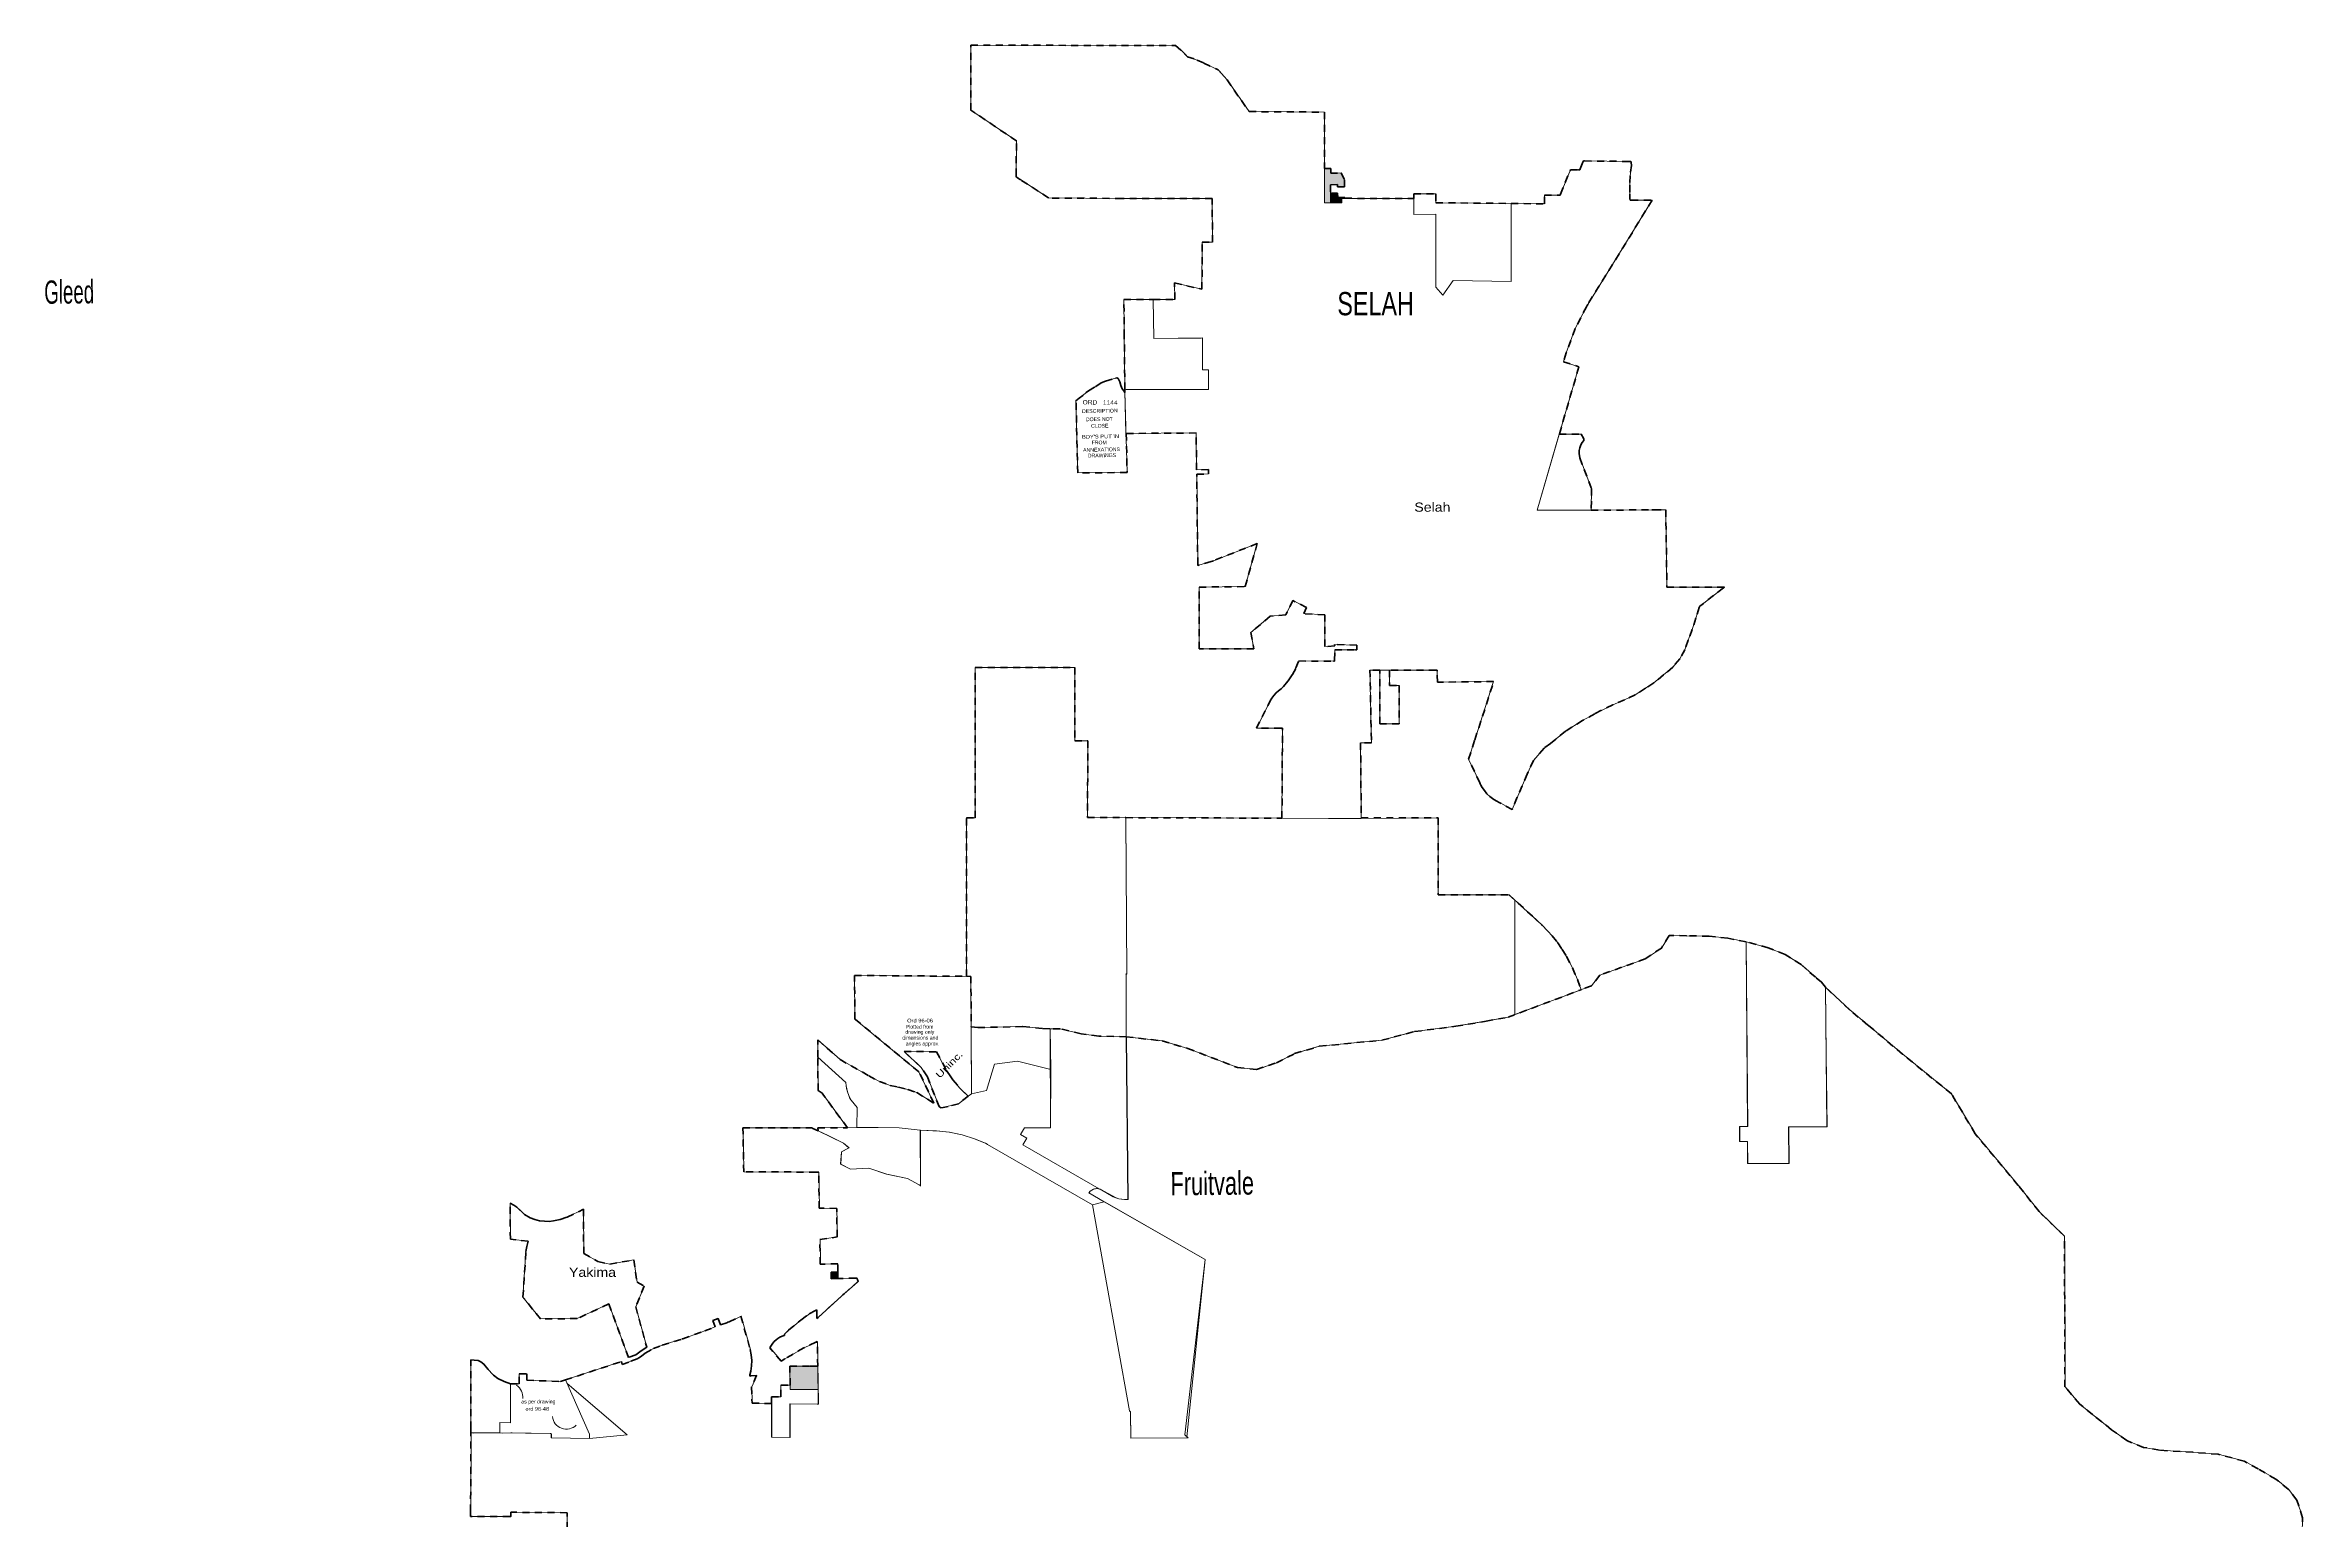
# Model space of a CAD drawing. Header units: feet. Extents: x -903180 to 1023491, y -707744 to 564635.
# Drawn here: x 94752 to 133551, y -328296 to -302934 of the extents above; entities that cross this region are included whole.
import ezdxf

# ---------------------------------------------------------------- set-up
doc = ezdxf.new("R2010")
doc.units = ezdxf.units.FT
doc.header["$LTSCALE"] = 80
doc.linetypes.add('SHORT_DASHED', pattern=[2.7, 1.5, -1.2])
for name, color, linetype, lineweight in [('1', 7, 'Continuous', 13), ('13', 7, 'SHORT_DASHED', 40), ('58', 7, 'Continuous', 13)]:
    doc.layers.add(name, color=color, linetype=linetype, lineweight=lineweight)
for name, color, linetype in [('14', 7, 'Continuous'), ('16', 7, 'Continuous'), ('36', 7, 'Continuous')]:
    doc.layers.add(name, color=color, linetype=linetype)

msp = doc.modelspace()

# ---------------------------------------------------------------- hatches: boundary and pattern name
at = {"layer": '58'}
for points in [[(116738.72, -305054.89), (116739.91, -305621.98), (116739.95, -305642.02), (116759.95, -305642.03), (116839.94, -305642.89), (116839.72, -305478.34), (116842.66, -305332.97), (116962.4, -305331.5), (116962.69, -305371.44), (117082.22, -305369.81), (117083.48, -305249.79), (117027.11, -305130.82), (116844.47, -305133.3), (116845.1, -305053.19)], [(116964.98, -305554.02), (117087.95, -305554.02), (117088.06, -305567.25), (117036.96, -305567.2), (117036.92, -305642.2), (116839.94, -305642.89), (116839.72, -305478.34), (116964.04, -305478.88)], [(108260.06, -324022.38), (108376.96, -324018.58), (108376.8, -324129.23), (108261.88, -324136.54)], [(107550.42, -325637.1), (107900.47, -325638.1), (108028.37, -325638.42), (108031.93, -325838.47), (108034.73, -326038.49), (107556.16, -326037.12)]]:
    msp.add_hatch(color=256, dxfattribs=at).paths.add_polyline_path(points)

# ---------------------------------------------------------------- linework, layer by layer
at = {"layer": '1'}
for centre, radius, start, end in [((102692.26, -326179.62), 268.41, 356.88041, 52.56357), ((103710.08, -326475.94), 242.61, 186.2497, 314.2546)]:
    msp.add_arc(centre, radius, start, end, dxfattribs=at)
at = {"layer": '13'}
for p, q in [((113258.41, -305568.76), (111995.92, -305561.01)), ((122986.89, -313161.94), (122929.08, -313325.36)), ((106891.37, -325631.66), (106878.91, -325725.12))]:
    msp.add_line(p, q, dxfattribs=at)
for points in [[(111995.92, -305561.01), (111519.27, -305250.33), (111499.27, -305237.29), (111479.27, -305224.18), (111457.27, -305209.83), (111437.37, -305196.86), (111437.6, -305176.79), (111444.42, -304581.15), (110657.7, -304049.5), (110659.29, -302934.35), (114179.33, -302941.5), (114282.97, -303028.11), (114384.62, -303134.2), (114549.81, -303189.58), (114666.84, -303243.23), (114908.99, -303356.53), (115065.68, -303532.75), (115441.68, -304076.05), (116736.82, -304085.46), (116738.72, -305054.89), (116845.1, -305053.19), (116844.47, -305133.3), (117027.11, -305130.82), (117083.48, -305249.79), (117082.22, -305369.81), (116962.69, -305371.44), (116962.4, -305331.5), (116842.66, -305332.97), (116839.72, -305478.34), (116964.04, -305478.88), (116964.98, -305554.02), (117087.95, -305554.02), (117088.26, -305566.34), (118273.42, -305571.82), (118273.91, -305489.08), (118651.19, -305491.94), (118651.84, -305641.94), (119945.94, -305654.93), (120519.66, -305661.75), (120519.93, -305511.59), (120765.87, -305513.45), (120785.95, -305513.6), (120794.06, -305493.79), (120965.34, -305075.53), (121105.27, -305078.81), (121125.27, -305079.28), (121133.43, -305059.28), (121180.52, -304943.93), (121188.67, -304923.96), (121206.04, -304924.15), (121982.22, -304932.76), (122004.27, -304933), (122007.65, -304952.98), (122015.77, -305000.99), (121988.92, -305177.66), (121985, -305341.57), (121983.18, -305496.94), (121983.2, -305509.48), (121983.26, -305558.54), (121987.66, -305577.37), (121992.33, -305597.39), (122010.3, -305597.56), (122370.25, -305600.96), (121261.88, -307390), (121249.75, -307409.58), (121239.39, -307430), (121048.84, -307805.59), (120890.58, -308219.99), (120842.69, -308378.79), (121109.57, -308460.26), (120772.71, -309621.99), (121146.57, -309620.17), (121188.39, -309688.91), (121194.58, -309708.04), (121192.23, -309729.93), (121168.01, -309764.33), (121145.36, -309805.76), (121126.61, -309855.79), (121117.23, -309903.48), (121114.1, -309951.17), (121124.27, -310027), (121325.11, -310553.37), (121323.64, -310926.68), (122366.43, -310921.06), (122370.12, -310921.05), (122406.43, -310921.32), (122602.72, -310922.81), (122623.93, -312252.27), (123592.68, -312248.16), (123611.35, -312248.09), (123592.68, -312262.61), (123205.92, -312563.45), (123186.42, -312578.62), (123179.59, -312600.19), (123121.8, -312782.79)], [(110587.57, -318937.39), (110587.57, -316212.41), (110737.57, -316215.65), (110737.57, -313628.3), (112449.63, -313630.98), (112445.45, -314889.16), (112670.45, -314889.51), (112666.07, -316209.5), (113326.07, -316210.48), (116007.1, -316219.74), (116016.31, -314693.69), (116016.43, -314673.7), (115994.38, -314673.62), (115567.24, -314672.23), (115821.55, -314175.38), (115833.99, -314155.47), (115867.78, -314109.34), (115906.2, -314067), (115948.84, -314028.91), (115995.23, -313995.49), (116033.04, -313956.64), (116115.72, -313857.95), (116187.63, -313751.17), (116247.98, -313637.45), (116296.12, -313518.05), (116891.86, -313520.58), (116912.58, -313520.67), (116912.72, -313500.67), (116913.99, -313324.77), (117273.83, -313328.37), (117293.83, -313328.57), (117294.01, -313308.57), (117294.58, -313243.65), (116912.26, -313236.65), (116913.11, -313258.75), (116746.21, -313269.85), (116741.25, -312725.36), (116381.98, -312704.36), (116428.79, -312599.41), (116194.57, -312478.01), (116073.33, -312722.31), (115804.91, -312750.08), (115474.72, -313030.38), (115522.75, -313309.18), (114582.63, -313310.01), (114587.04, -312248.09), (115375.18, -312239.34), (115582.48, -311498.89), (114831.88, -311794.03), (114812.06, -311801.82), (114791.88, -311808.63), (114580.38, -311870.86), (114560.81, -311876.61), (114560.57, -311856.74), (114541.79, -310305.94), (114744.47, -310303.92), (114743.88, -310228.93), (114540.88, -310230.95), (114533.22, -309599.29), (113330.48, -309607.61), (113346.73, -310280.97), (112497.52, -310282.91), (112467.67, -309046.39), (112521.81, -309003.87), (112584.46, -308957.44), (112643.31, -308905.48), (112680.97, -308874.74), (112805.72, -308799.18), (112901.88, -308738.24), (112972.48, -308710.38), (113144.72, -308658.35), (113170.42, -308653.74), (113178.66, -308655.38), (113191.08, -308665), (113204.97, -308684.33), (113218.82, -308720.72), (113238.46, -308782.01), (113263.97, -308841.56), (113292.23, -308877.92), (113309, -308902.32), (113308.35, -308870.06), (113307.94, -308849.45), (113297.24, -307943.84), (113290.73, -307308.32), (113793.17, -307308.16), (114164.37, -307304.39), (114162.75, -307020.2), (114632.5, -307130.21), (114634.72, -306320.33), (114816.35, -306318.34), (114806.25, -305569.54), (113258.41, -305568.76)], [(123121.8, -312782.79), (123057.64, -312978.87), (122986.89, -313161.94)], [(122929.08, -313325.36), (122845.14, -313482.41), (122721.98, -313626.62), (122566.14, -313757.97), (122397.28, -313895.92), (122254.26, -313988.05), (122078.74, -314099.93), (121896.55, -314185.76), (121694.78, -314271.7), (121382.48, -314423.49), (121174.38, -314542.09), (120879.51, -314725.09), (120620.03, -314933.73), (120513.54, -315014.52), (120329.82, -315229.42), (120221.96, -315463.94), (119961.36, -316071.57), (119665.67, -315906.06), (119648.55, -315896.47), (119625.67, -315880.46), (119579.76, -315845.28), (119530.32, -315798.42), (119486.05, -315746.64), (119447.44, -315690.53), (119425.78, -315650.68), (119414.87, -315630.6), (119405.52, -315610.68), (119214.74, -315204.22), (119321.93, -314874.92), (119645.06, -313872.03), (118680.35, -313882.24), (118674.54, -313695.03), (118674.02, -313678.17), (118653.92, -313678.08), (117855.19, -313674.68), (117855.19, -313940.93), (118020.19, -313938.9), (118020.19, -314595.38), (117690.19, -314598.45), (117690.19, -313673.98), (117519.66, -313673.26), (117544.53, -314926.52), (117358.54, -314927.45), (117369, -316215.43), (118693.69, -316214.92), (118691.18, -317536.27), (119909.07, -317534.45), (120311.62, -317905.15), (120479.73, -318060.93), (120576.72, -318163.82), (120651.11, -318239.71), (120745.91, -318359.39), (120820.3, -318474.69), (120899.06, -318597.28), (120999.62, -318792.99), (121084.17, -318990.75), (121147.03, -319168.35)], [(133530.52, -328528.12), (133547.98, -328245.14), (133446.7, -327941.2), (133301.77, -327749.04), (133088.74, -327581.35), (132781.41, -327399.69), (132543.92, -327270.43), (132095.14, -327151.64), (131658.59, -327116.71), (131085.66, -327080.97), (130815.17, -327032.86), (130525.31, -326916.1), (130263.37, -326728.92), (129935.08, -326466.9), (129716.81, -326288.73), (129462.31, -325991.12), (129455.91, -323609.54), (129452.66, -323401.08), (129017.86, -322979.6), (128661.23, -322530.5), (127921.54, -321645.53), (127512.08, -320958.68), (126673.64, -320274.29), (126077.37, -319776.24), (125763.39, -319513.32), (125347.23, -319125.86), (125282.11, -319035.21), (125172.13, -318948.8), (124928.6, -318736.69), (124653.64, -318563.86), (124362.97, -318446.02), (123983.43, -318342.53), (123669.9, -318283.97), (123347.39, -318248.42), (122959.92, -318240.01), (122661.37, -318234.52), (122527.4, -318451.02), (122251.53, -318636.76), (121469, -318918.04)], [(106878.91, -325725.12), (106864.05, -325787.97), (106859.64, -325806.62), (106879.32, -325805.17), (106977.14, -325798), (106893.88, -325990.36), (106900.13, -326273.64), (107234.82, -326279.69), (107234.91, -326162.26), (107393.16, -326162.73), (107393.3, -325961.61), (107554.9, -325962.08), (107550.42, -325637.1), (107900.47, -325638.1), (108028.37, -325638.42), (108021.34, -325236.9), (108020.98, -325215.54), (107998.03, -325226.12), (107791.95, -325321.1), (107461.48, -325514.08), (107402.1, -325549.73), (107206.68, -325324.62), (107212.74, -325311.76), (107232.68, -325276.24), (107256.22, -325243), (107283.1, -325212.39), (107313.04, -325184.77), (107345.7, -325160.43), (107380.72, -325139.63), (107417.73, -325122.61), (107436.31, -325116.32), (107456.73, -325109.41), (107456.5, -325089.55), (107456.48, -325087.89), (107529.43, -325020.27), (107737.55, -324844.84), (107883.67, -324735.79), (107991.8, -324680.45), (108012.82, -324669.69), (108013.17, -324690.21), (108014.92, -324794.72), (108015.3, -324816.86), (108035.26, -324798.82), (108442.37, -324430.94), (108462.37, -324412.87), (108482.37, -324395.19), (108707.76, -324191.17), (108725.56, -324175.05), (108714.48, -324151.17), (108711.84, -324145.49), (108702.55, -324125.48), (108681.92, -324125.72), (108376.8, -324129.23), (108261.88, -324136.54), (108260.06, -324022.38), (108376.96, -324018.58), (108372.36, -323879.27), (108072.37, -323882.72), (108064.9, -323462.72), (108364.11, -323415.64), (108355.39, -322925.55), (108055.84, -322921.06), (108046.13, -322302.57), (108042.22, -322302.5), (108022.22, -322302.16), (108002.22, -322302.33), (106757.99, -322295.42), (106743.7, -321539.37), (107906.77, -321543.39), (107926.7, -321543.46), (107946.77, -321552.82), (108036.1, -321590.88), (108033.83, -321543.94), (108542.03, -321540.59), (108103.24, -320945.93), (108035.1, -320901.62), (108031.7, -320325.54), (108029.32, -320031.27), (108415.7, -320368.37), (108906.36, -320644.99), (109092.92, -320746.63), (109275.43, -320811.57), (109416.15, -320844.7), (109580.13, -320881.89), (109730.86, -320935.26), (110022.92, -321118.86), (109769.19, -320581.19), (108669.05, -319672.75), (108661.46, -318922.68), (110587.57, -318937.39)], [(121469, -318918.04), (121325.76, -319101.13), (121147.03, -319168.35)], [(110587.57, -318937.39), (110661.59, -318937.96), (110666.68, -319807.67), (110781.95, -319819.2), (111554.25, -319799.98), (111896.21, -319834.58), (112026.57, -319838.67)], [(113332.42, -319974.88), (113948.78, -320048.43), (114387.79, -320175.8), (115240.61, -320504.84), (115572.19, -320539.33), (115911.73, -320425.23), (116224.74, -320266.02), (116649.16, -320138.65), (117726.13, -320035.17), (118285.84, -319886.57), (118996.75, -319796.35), (119514.02, -319708.79), (119893.34, -319639.79), (121147.03, -319168.35)], [(113332.42, -319974.88), (112857.33, -319963.92), (112557.42, -319923.48), (112193.68, -319838.34), (112026.57, -319838.67)], [(103720.12, -328868.46), (103722.31, -328155.17), (102775.93, -328148.17), (102755.93, -328148.02), (102756.26, -328168.21), (102756.83, -328203.26), (102757.16, -328223.26), (102736.98, -328223.13), (102084.79, -328218.95), (102064.79, -328218.82), (102064.68, -328199.48), (102064.3, -328133.86), (102067.83, -326779.82), (102067.7, -326730.97), (102067.65, -326710.03), (102067.93, -325529.27), (102123.94, -325531.54), (102193.23, -325540.53), (102240.64, -325561.15), (102288.92, -325603.4), (102422.41, -325756.59), (102455.07, -325794.37), (102533.62, -325852.02), (102643.45, -325898.07), (102751.26, -325939.11), (102898.54, -325942.02), (102897.39, -325766.96), (103027.41, -325769.53), (103028.13, -325879.54), (103607.61, -325899.23), (103692.12, -325873.34), (104657.36, -325558.66), (104670.3, -325609.14), (104816.31, -325552.75), (104924.78, -325513.28), (104967.35, -325489.5), (105007.19, -325461.4), (105030.06, -325442.19), (105062.95, -325415.92), (105205.32, -325335.44), (105353.76, -325279.03), (105696.8, -325170.17), (105709.49, -325165.79), (106087.74, -325032.16), (106265.45, -324962.29), (106223.8, -324849.75), (106317.9, -324815.9), (106359.3, -324928.53), (106469.38, -324889.97), (106486.91, -324883.43), (106509.38, -324872.93), (106709.42, -324779.42), (106869.73, -325350.67), (106886.76, -325443.4), (106894, -325537.41), (106891.37, -325631.66)]]:
    msp.add_lwpolyline(points, dxfattribs=at)
for points in [[(109513.29, -320229.23), (110072.72, -320233.5), (110237.64, -320548.27), (110292.2, -320628.54), (110352.8, -320715.45), (110471.97, -320858.95), (110612.46, -320997.24), (110447.81, -321129.41), (110272.84, -321174.73), (110147.19, -321196.82), (110114.64, -321175.42), (109914.14, -320662.91), (109806.32, -320502.76)], [(104437.84, -324566.06), (103897.26, -324820.18), (103265.97, -324822.92), (102963.03, -324451.42), (103015.14, -323669.09), (103027.58, -323582.01), (103053.56, -323491.03), (102746.65, -323453.16), (102745.5, -322838.3), (102804.49, -322871.09), (102855.9, -322906.7), (102918.44, -322960.94), (102991.91, -323029.71), (103085.53, -323086.96), (103168.19, -323115.84), (103247.68, -323138.37), (103332.41, -323147.92), (103412.27, -323148.51), (103486.79, -323141.81), (103603.77, -323119.36), (103721.33, -323077.63), (104005.69, -322941.29), (104007.11, -323699.81), (104251.71, -323838.8), (104457.07, -323885), (104870.47, -323809.62), (104923.89, -324190.89), (105045.67, -324260.3), (104901.95, -324618.37), (105090.86, -325312.53), (104997.08, -325372.24), (104928.61, -325425.73), (104900.87, -325442.13), (104776.45, -325490.1)]]:
    msp.add_lwpolyline(points, close=True, dxfattribs=at)
at = {"layer": '58'}
for points in [[(116739.95, -305642.02), (116739.91, -305621.98), (116736.82, -304085.46), (115441.68, -304076.05), (115065.68, -303532.75), (114908.99, -303356.53), (114666.84, -303243.23), (114549.81, -303189.58), (114384.62, -303134.2), (114282.97, -303028.11), (114179.33, -302941.5), (110659.29, -302934.35), (110657.7, -304049.5), (111444.42, -304581.15), (111437.6, -305176.79), (111437.37, -305196.86), (111457.27, -305209.83), (111479.27, -305224.18), (111499.27, -305237.29), (111519.27, -305250.33), (111995.92, -305561.01), (113258.41, -305568.76), (114806.25, -305569.54), (114816.35, -306318.34), (114634.72, -306320.33), (114632.5, -307130.21), (114162.75, -307020.2), (114164.37, -307304.39), (113792.11, -307307.81), (113807.64, -307973.73), (114619.72, -307967.34), (114639.72, -307967.18), (114639.74, -307987.84), (114640.15, -308513.29), (114745.06, -308515.86), (114746.97, -308852.54), (113327.95, -308849.49), (113307.94, -308849.45), (113308.35, -308870.06), (113323.28, -309607.66), (114533.22, -309599.29), (114540.88, -310230.95), (114743.88, -310228.93), (114744.47, -310303.92), (114541.79, -310305.94), (114560.57, -311856.74), (114560.81, -311876.61), (114580.38, -311870.86), (114791.88, -311808.63), (114812.06, -311801.82), (114831.88, -311794.03), (115582.48, -311498.89), (115375.18, -312239.34), (114587.04, -312248.09), (114582.63, -313310.01), (115522.75, -313309.18), (115474.72, -313030.38), (115804.91, -312750.08), (116073.33, -312722.31), (116194.57, -312478.01), (116428.79, -312599.41), (116381.98, -312704.36), (116741.25, -312725.36), (116746.21, -313269.85), (116913.11, -313258.75), (116912.26, -313236.65), (117294.58, -313243.65), (117294.01, -313308.57), (117293.83, -313328.57), (117273.83, -313328.37), (116913.99, -313324.77), (116912.72, -313500.67), (116912.58, -313520.67), (116891.86, -313520.58), (116296.12, -313518.05), (116247.98, -313637.45), (116187.63, -313751.17), (116115.72, -313857.95), (116033.04, -313956.64), (115995.23, -313995.49), (115948.84, -314028.91), (115906.2, -314067), (115867.78, -314109.34), (115833.99, -314155.47), (115821.55, -314175.38), (115567.24, -314672.23), (115994.38, -314673.62), (116016.43, -314673.7), (116016.31, -314693.69), (116007.1, -316219.74), (116805.13, -316223.85), (116825.13, -316223.95), (116845.13, -316223.96), (117369.07, -316224.1), (117358.54, -314927.45), (117544.53, -314926.52), (117519.66, -313673.26), (118653.92, -313678.08), (118674.02, -313678.17), (118674.54, -313695.03), (118680.35, -313882.24)], [(118680.35, -313882.24), (119645.06, -313872.03), (119321.93, -314874.92), (119214.74, -315204.22), (119405.52, -315610.68), (119414.87, -315630.6), (119425.78, -315650.68), (119447.44, -315690.53), (119486.05, -315746.64), (119530.32, -315798.42), (119579.76, -315845.28), (119625.67, -315880.46), (119648.55, -315896.47), (119665.67, -315906.06), (119961.36, -316071.57), (120221.96, -315463.94), (120329.82, -315229.42), (120513.54, -315014.52), (120620.03, -314933.73), (120879.51, -314725.09), (121174.38, -314542.09), (121382.48, -314423.49), (121694.78, -314271.7), (121896.55, -314185.76), (122078.74, -314099.93), (122254.26, -313988.05), (122397.28, -313895.92), (122566.14, -313757.97), (122721.98, -313626.62), (122845.14, -313482.41), (122929.08, -313325.36), (122986.89, -313161.94), (123057.64, -312978.87), (123121.8, -312782.79), (123179.59, -312600.19), (123186.42, -312578.62), (123205.92, -312563.45), (123592.68, -312262.61), (123611.35, -312248.09), (123592.68, -312248.16), (122623.93, -312252.27), (122602.72, -310922.81), (122406.43, -310921.32), (122370.12, -310921.05), (122366.43, -310921.06), (120393.87, -310927.58), (121109.57, -308460.26), (120842.69, -308378.79), (120890.58, -308219.99), (121048.84, -307805.59), (121239.39, -307430), (121249.75, -307409.58), (121261.88, -307390), (122370.25, -305600.96), (122010.3, -305597.56), (121992.33, -305597.39), (121987.66, -305577.37), (121983.26, -305558.54), (121983.2, -305509.48), (121983.18, -305496.94), (121985, -305341.57), (121988.92, -305177.66), (122015.77, -305000.99), (122007.65, -304952.98), (122004.27, -304933), (121982.22, -304932.76), (121206.04, -304924.15), (121188.67, -304923.96), (121180.52, -304943.93), (121133.43, -305059.28), (121125.27, -305079.28), (121105.27, -305078.81), (120965.34, -305075.53), (120794.06, -305493.79), (120785.95, -305513.6), (120765.87, -305513.45), (120519.93, -305511.59), (120519.66, -305661.75), (119945.94, -305654.93), (119947.85, -306994.29), (118948.51, -306981.7), (118773.89, -307229.98), (118653.92, -307091.4), (118649.5, -306296.04), (118650.65, -305898.33), (118649.21, -305840.43), (118272.71, -305843.65), (118273.42, -305571.82), (117036.96, -305567.2), (117036.92, -305642.2), (116759.95, -305642.03), (116739.95, -305642.02)], [(133533.95, -328528.12), (133551.41, -328245.14), (133450.13, -327941.2), (133305.2, -327749.04), (133092.17, -327581.35), (132784.84, -327399.69), (132547.35, -327270.43), (132098.57, -327151.64), (131662.02, -327116.71), (131089.09, -327080.97), (130818.6, -327032.86), (130528.74, -326916.1), (130266.8, -326728.92), (129938.51, -326466.9), (129720.24, -326288.73), (129465.74, -325991.12), (129459.34, -323609.54), (129456.09, -323401.08), (129021.29, -322979.6), (128664.66, -322530.5), (127924.97, -321645.53), (127515.51, -320958.68), (126677.07, -320274.29), (126080.8, -319776.24), (125766.82, -319513.32), (125350.66, -319125.86), (125361.82, -320280.96), (125374.37, -321524.79), (124717.45, -321523.37), (124723.68, -322152.07), (124012.63, -322154.1), (124009.17, -321776.27), (123895.03, -321774.89), (123875.03, -321774.65), (123875.04, -321757.06), (123875.17, -321521.5), (123875.28, -321518.01), (124011.01, -321518.31), (124001.6, -320308.13), (124001.3, -320268.13), (123986.86, -318342.53), (123673.33, -318283.97), (123350.82, -318248.42), (122963.35, -318240.01), (122664.8, -318234.52), (122530.83, -318451.02), (122254.96, -318636.76), (121472.43, -318918.04), (121329.19, -319101.13), (119896.77, -319639.79), (119517.45, -319708.79), (119000.18, -319796.35), (118289.27, -319886.57), (117729.56, -320035.17), (116652.59, -320138.65), (116228.17, -320266.02), (115915.16, -320425.23), (115575.62, -320539.33), (115244.04, -320504.84), (114391.22, -320175.8), (113952.21, -320048.43), (113335.85, -319974.88), (113364.39, -322772.46), (113352.68, -322773.42), (113303, -322774.29), (113253.5, -322769.96), (113204.72, -322760.48), (113157.21, -322745.95), (112883.68, -322595.9), (112873.43, -322592.58), (112856.52, -322588.66), (112839.3, -322586.53), (112821.95, -322586.21), (112804.66, -322587.7), (112787.62, -322590.99), (112771.02, -322596.05), (112755.03, -322602.81), (112739.85, -322611.21), (112725.62, -322621.15), (112712.51, -322632.52), (112700.66, -322645.2), (112690.2, -322659.05), (114689.37, -323806.95)], [(114689.37, -323806.95), (114374.1, -326849.51), (114396.81, -326869.49), (114373.4, -326869.65), (113410.45, -326876.61), (113405.2, -326445.25), (113404.92, -326422.29), (113385.98, -326405.25), (112753.77, -322863.16), (110949.62, -321826.43), (110939.38, -321820.56), (110909.62, -321807.63), (110725.93, -321727.85), (110512.41, -321660.62), (110293.02, -321616.07), (110070.18, -321594.7), (110004.76, -321592.87), (109793.07, -321584.11), (109796.41, -322541.16), (109791.04, -322532.51), (109773.37, -322519.71), (109573.7, -322414.93), (109215.97, -322338.46), (108910.17, -322231.86), (108593.91, -322253.43), (108425.36, -322166.62), (108438.45, -321955.36), (108567.3, -321887.07), (108472.85, -321807.14), (108210.97, -321674.45), (107950.2, -321552.82), (107930.13, -321543.46), (107910.2, -321543.39), (106747.13, -321539.37), (106761.42, -322295.42), (108005.65, -322302.33), (108025.65, -322302.16), (108045.65, -322302.5), (108049.56, -322302.57), (108059.27, -322921.06), (108358.82, -322925.55), (108367.54, -323415.64), (108068.33, -323462.72), (108075.8, -323882.72), (108375.79, -323879.27), (108380.23, -324129.23), (108685.35, -324125.72), (108705.98, -324125.48), (108715.27, -324145.49), (108717.91, -324151.17), (108728.99, -324175.05), (108711.19, -324191.17), (108485.8, -324395.19), (108465.8, -324412.87), (108445.8, -324430.94), (108038.69, -324798.82), (108018.73, -324816.86), (108018.35, -324794.72), (108016.6, -324690.21), (108016.25, -324669.69), (107995.23, -324680.45), (107887.1, -324735.79), (107740.98, -324844.84), (107532.86, -325020.27), (107459.91, -325087.89), (107459.93, -325089.55), (107460.16, -325109.41), (107439.74, -325116.32), (107421.16, -325122.61)], [(107421.16, -325122.61), (107384.15, -325139.63), (107349.13, -325160.43), (107316.47, -325184.77), (107286.53, -325212.39), (107259.65, -325243), (107236.11, -325276.24), (107216.17, -325311.76), (107210.11, -325324.62), (107405.53, -325549.73), (107464.91, -325514.08), (107795.38, -325321.1), (108001.46, -325226.12), (108024.41, -325215.54), (108024.77, -325236.9), (108042.02, -326269.87), (108042.35, -326289.87), (108021.83, -326289.76), (107555.78, -326287.11), (107553.39, -326861.13), (107237.85, -326855.6), (107238.25, -326279.69), (106903.56, -326273.64), (106897.31, -325990.36), (106980.57, -325798), (106882.75, -325805.17), (106863.07, -325806.62), (106867.48, -325787.97), (106882.34, -325725.12), (106894.8, -325631.66), (106897.43, -325537.41), (106890.19, -325443.4), (106873.16, -325350.67), (106712.85, -324779.42), (106512.81, -324872.93), (106490.34, -324883.43), (106472.81, -324889.97), (106359.3, -324928.53), (106317.9, -324815.9), (106223.8, -324849.75), (106265.45, -324962.29), (106091.17, -325032.16), (105712.92, -325165.79), (105700.23, -325170.17), (105357.19, -325279.03), (105208.75, -325335.44), (105066.38, -325415.92), (105033.49, -325442.19), (105010.62, -325461.4), (104970.78, -325489.5), (104928.21, -325513.28), (104819.74, -325552.75), (104671.61, -325610.26), (104657.36, -325558.66), (103692.12, -325873.34), (104108.11, -326808.27), (104107.88, -326882.55), (103453.1, -326871.69), (103451.23, -326813.78), (103450.58, -326793.78), (103430.61, -326793.52), (102776.15, -326784.86), (102756.13, -326784.6), (102753.68, -326782.68), (102604.78, -326786.15), (102145.94, -326784.42), (102116.51, -326787.88), (102073.22, -326784.42), (102071.26, -326779.82), (102067.73, -328133.86), (102068.11, -328199.48), (102068.22, -328218.82), (102088.22, -328218.95), (102740.41, -328223.13), (102760.59, -328223.26), (102760.26, -328203.26), (102759.69, -328168.21), (102759.36, -328148.02), (102779.36, -328148.17), (103725.74, -328155.17), (103723.55, -328868.46)]]:
    msp.add_lwpolyline(points, dxfattribs=at)
for points in [[(116738.72, -305054.89), (116739.91, -305621.98), (116739.95, -305642.02), (116759.95, -305642.03), (116839.94, -305642.89), (116839.72, -305478.34), (116842.66, -305332.97), (116962.4, -305331.5), (116962.69, -305371.44), (117082.22, -305369.81), (117083.48, -305249.79), (117027.11, -305130.82), (116844.47, -305133.3), (116845.1, -305053.19)], [(116964.98, -305554.02), (117087.95, -305554.02), (117088.06, -305567.25), (117036.96, -305567.2), (117036.92, -305642.2), (116839.94, -305642.89), (116839.72, -305478.34), (116964.04, -305478.88)], [(118948.51, -306981.7), (118773.89, -307229.98), (118653.92, -307091.4), (118649.21, -305840.43), (118272.71, -305843.65), (118273.91, -305489.08), (118651.19, -305491.94), (118651.84, -305641.94), (119945.94, -305654.93), (119947.85, -306994.29)], [(113290.73, -307308.32), (113792.11, -307307.81), (113807.64, -307973.73), (114639.72, -307967.18), (114640.15, -308513.29), (114745.06, -308515.86), (114746.97, -308852.54), (113307.94, -308849.45)], [(112467.67, -309046.39), (112584.46, -308957.44), (112643.31, -308905.48), (112680.97, -308874.74), (112805.72, -308799.18), (112901.88, -308738.24), (112972.48, -308710.38), (113144.72, -308658.35), (113170.42, -308653.74), (113178.66, -308655.38), (113204.97, -308684.33), (113218.82, -308720.72), (113238.46, -308782.01), (113263.97, -308841.56), (113292.23, -308877.92), (113309, -308902.32), (113346.73, -310280.97), (112497.52, -310282.91)], [(121325.11, -310553.37), (121323.64, -310926.68), (120393.87, -310927.58), (120772.71, -309621.99), (121146.57, -309620.17), (121188.39, -309688.91), (121194.58, -309708.04), (121192.23, -309729.93), (121168.01, -309764.33), (121145.36, -309805.76), (121126.61, -309855.79), (121117.23, -309903.48), (121114.1, -309951.17), (121124.27, -310027)], [(110661.59, -318937.96), (110587.57, -318937.39), (110587.57, -316212.41), (110737.57, -316215.65), (110737.57, -313628.3), (112449.63, -313630.98), (112445.45, -314889.16), (112670.45, -314889.51), (112666.07, -316209.5), (113325.99, -316204.89), (113343.05, -318898.46), (113324.01, -318897.19), (113328.18, -318898.44), (113331.89, -318898.45), (113332.42, -319974.88), (112857.33, -319963.92), (112557.42, -319923.48), (112193.68, -319838.34), (112026.57, -319838.67), (111896.21, -319834.58), (111554.25, -319799.98), (110781.95, -319819.2), (110666.68, -319807.67), (110661.59, -318937.96)], [(118020.19, -313938.9), (118020.19, -314595.38), (117690.19, -314598.45), (117690.19, -313673.66), (117855.19, -313676.21), (117855.19, -313940.93)], [(118691.18, -317536.27), (119907.88, -317535.6), (120011.1, -317629.07), (120006.67, -319594.96), (119893.34, -319639.79), (118996.75, -319796.35), (118285.84, -319886.57), (117726.13, -320035.17), (116649.16, -320138.65), (116224.74, -320266.02), (115911.73, -320425.23), (115572.19, -320539.33), (115240.61, -320504.84), (115240.61, -320504.84), (114387.79, -320175.8), (113948.78, -320048.43), (113332.42, -319974.88), (113331.89, -318898.45), (113343.05, -318898.46), (113326.07, -316210.48), (116007.1, -316219.74), (117369.07, -316224.1), (118693.69, -316214.92)], [(120311.62, -317905.15), (120479.73, -318060.93), (120576.72, -318163.82), (120651.11, -318239.71), (120745.91, -318359.39), (120820.3, -318474.69), (120899.06, -318597.28), (120999.62, -318792.99), (121084.17, -318990.75), (121147.03, -319168.35), (120006.67, -319594.96), (120011.1, -317629.07), (120048.74, -317661.19), (120170.28, -317775.4)], [(123871.6, -321774.65), (123871.85, -321518.01), (124007.58, -321518.31), (123983.43, -318342.53), (124362.97, -318446.02), (124653.64, -318563.86), (124928.6, -318736.69), (125282.11, -319035.21), (125347.23, -319125.86), (125370.94, -321524.79), (124714.02, -321523.37), (124720.25, -322152.07), (124009.2, -322154.1), (124005.74, -321776.27)], [(110661.59, -318937.96), (110673.75, -320958.56), (110612.46, -320997.24), (110471.97, -320858.95), (110352.8, -320715.45), (110237.64, -320548.27), (110237.64, -320548.27), (110072.72, -320233.5), (109513.29, -320229.23), (109806.32, -320502.76), (109914.14, -320662.91), (110114.64, -321175.42), (110147.19, -321196.82), (110447.81, -321129.41), (110612.46, -320997.24), (110673.75, -320958.56), (110928.42, -320900.62), (111066.57, -320445.44), (111462.53, -320395.33), (112033.81, -320537.7), (112031.81, -321540.35), (111582.57, -321539.56), (111514.28, -321654.83), (111622.21, -321718.1), (111554, -321835.12), (112868.6, -322591.5), (112818.52, -322586.21), (112767.59, -322596.05), (112709.08, -322632.52), (112686.77, -322659.05), (112952.95, -322811.88), (112753.77, -322863.16), (110946.19, -321826.43), (110946.19, -321826.43), (110906.19, -321807.63), (110722.5, -321727.85), (110508.98, -321660.62), (110289.59, -321616.07), (110066.75, -321594.7), (109789.64, -321584.11), (109430.91, -321541.8), (109067.79, -321534.74), (108702.9, -321538.31), (108706.2, -321191.36), (108604.01, -321068.65), (108561.89, -320985.41), (108538.59, -320924.04), (108515.9, -320821.56), (108512.03, -320761.86), (108031.7, -320325.54), (108029.32, -320031.27), (108415.7, -320368.37), (108906.36, -320644.99), (109092.92, -320746.63), (109275.43, -320811.57), (109580.13, -320881.89), (109730.86, -320935.26), (110022.92, -321118.86), (109769.19, -320581.19), (108669.05, -319672.75), (108661.46, -318922.68)], [(110666.68, -319807.67), (110781.95, -319819.2), (111554.25, -319799.98), (111896.21, -319834.58), (112026.57, -319838.67), (112033.81, -320537.7), (111462.53, -320395.33), (111066.57, -320445.44), (110928.42, -320900.62), (110673.75, -320958.56)], [(112857.33, -319963.92), (113332.42, -319974.88), (113360.96, -322772.46), (113349.25, -322773.42), (113299.57, -322774.29), (113250.07, -322769.96), (113201.29, -322760.48), (113153.78, -322745.95), (113108.04, -322726.53), (112880.25, -322595.9), (112868.6, -322591.5), (111554, -321835.12), (111622.21, -321718.1), (111514.28, -321654.83), (111582.57, -321539.56), (112031.81, -321540.35), (112026.57, -319838.67), (112193.68, -319838.34), (112557.42, -319923.48), (112857.33, -319963.92)], [(108706.2, -321191.36), (108702.9, -321538.31), (108542.03, -321540.59), (108103.24, -320945.93), (108035.1, -320901.62), (108035.1, -320901.62), (108031.7, -320325.54), (108512.03, -320761.86), (108515.9, -320821.56), (108523.87, -320863.29), (108538.59, -320924.04), (108561.89, -320985.41), (108582.13, -321036.95), (108604.01, -321068.65)], [(108906.74, -322231.86), (108590.48, -322253.43), (108421.93, -322166.62), (108435.02, -321955.36), (108563.87, -321887.07), (108469.42, -321807.14), (108036.1, -321590.88), (108033.83, -321543.94), (109067.79, -321534.74), (109430.91, -321541.8), (109789.64, -321584.11), (109792.98, -322541.16), (109787.61, -322532.51), (109769.94, -322519.71), (109570.27, -322414.93), (109212.54, -322338.46)], [(103015.14, -323669.09), (103027.58, -323582.01), (103053.56, -323491.03), (102746.65, -323453.16), (102745.5, -322838.3), (102804.49, -322871.09), (102855.9, -322906.7), (102855.9, -322906.7), (102855.9, -322906.7), (102855.9, -322906.7), (102855.9, -322906.7), (102991.91, -323029.71), (103085.53, -323086.96), (103168.19, -323115.84), (103247.68, -323138.37), (103332.41, -323147.92), (103412.27, -323148.51), (103486.79, -323141.81), (103603.77, -323119.36), (103721.33, -323077.63), (103721.33, -323077.63), (104005.69, -322941.29), (104007.11, -323699.81), (104251.71, -323838.8), (104457.07, -323885), (104870.47, -323809.62), (104923.89, -324190.89), (105045.67, -324260.3), (104901.95, -324618.37), (105090.86, -325312.53), (104997.08, -325372.24), (104928.61, -325425.73), (104776.45, -325490.1), (104437.84, -324566.06), (103897.26, -324820.18), (103265.97, -324822.92), (102963.03, -324451.42)], [(112952.95, -322811.88), (114689.37, -323806.95), (114339.42, -326819.01), (114396.81, -326869.49), (113410.45, -326876.61), (113404.92, -326422.29), (113385.98, -326405.25), (112753.77, -322863.16)], [(108260.06, -324022.38), (108376.96, -324018.58), (108376.8, -324129.23), (108261.88, -324136.54)], [(102123.94, -325531.54), (102193.23, -325540.53), (102240.64, -325561.15), (102288.92, -325603.4), (102422.41, -325756.59), (102455.07, -325794.37), (102533.62, -325852.02), (102643.45, -325898.07), (102751.26, -325939.11), (102751.98, -326609.44), (102568.44, -326607.42), (102568.45, -326785.29), (102069.79, -326784.42), (102067.93, -325529.27)], [(102751.26, -325939.11), (102898.54, -325942.02), (102897.39, -325766.96), (103027.41, -325769.53), (103028.13, -325879.54), (103607.61, -325899.23), (103692.12, -325873.34), (103724.76, -325933.58), (104755.7, -326818.4), (104104.45, -326882.55), (103449.67, -326871.69), (103447.15, -326793.78), (102568.45, -326785.29), (102568.44, -326607.42), (102751.98, -326609.44)], [(107550.42, -325637.1), (107900.47, -325638.1), (108028.37, -325638.42), (108031.93, -325838.47), (108034.73, -326038.49), (107556.16, -326037.12)], [(107234.91, -326162.26), (107393.16, -326162.73), (107393.3, -325961.61), (107554.9, -325962.08), (107554.9, -325962.08), (107556.16, -326037.12), (108034.73, -326038.49), (108038.92, -326289.87), (108018.4, -326289.76), (107552.35, -326287.11), (107549.96, -326861.13), (107234.42, -326855.6)]]:
    msp.add_lwpolyline(points, close=True, dxfattribs=at)

# ---------------------------------------------------------------- texts
at = {"layer": '1'}
for s, height, rotation, width, p in [('DESCRIPTION', 64, 1, 1.05, (112570.26, -309256.79)), ('ORD   1144', 74.17, 359.275, 1.15, (112580.22, -309108.31)), ('CLOSE', 64, 1, 0.9, (112727.91, -309510.59)), ("BDY'S PUT IN", 64, 1, 1.15, (112571.42, -309698.28)), ('DRAWINGS', 64, 1, 0.95, (112671.79, -310020.27)), ('FROM', 64, 1, 0.95, (112736.75, -309797.56)), ('as per drawing', 64, 0.276, 1.05, (102933.5, -326279.08)), ('ord 96-48', 64, 0.276, 1.1, (103007.12, -326404.11))]:
    msp.add_text(s, height=height, rotation=rotation, dxfattribs=dict(at, width=width)).set_placement(p)
for s, p in [('DOES NOT', (112638.63, -309398.09)), ('ANNEXATIONS', (112590.11, -309922.17))]:
    msp.add_text(s, height=64, rotation=1, dxfattribs=at).set_placement(p)
at = {"layer": '1', "width": 1.15}
msp.add_text('Ord 96-06 ', height=64, dxfattribs=at).set_placement((109565.53, -319730.33))
at = {"layer": '1'}
for s, p in [('dimensions and', (109482.98, -320025.3)), ('drawing only', (109536.04, -319925.01)), ('angles approx.', (109541.94, -320125.58)), ('Plotted from ', (109541.94, -319836.52))]:
    msp.add_text(s, height=64, dxfattribs=at).set_placement(p)
at = {"layer": '14', "width": 0.75}
msp.add_text('SELAH', height=400, dxfattribs=at).set_placement((116958.45, -307577.4))
at = {"layer": '16'}
for s, width, p in [('Gleed', 0.6, (94739.5, -307380.35)), ('Fruitvale', 0.7, (114093.18, -322703.1))]:
    msp.add_text(s, height=400, rotation=0.63, dxfattribs=dict(at, width=width)).set_placement(p)
at = {"layer": '36', "width": 1.15}
for s, p in [('Selah', (118282.82, -310952.71)), ('Yakima', (103755.16, -324102.71))]:
    msp.add_text(s, height=157.5, dxfattribs=at).set_placement(p)
at = {"layer": '36', "width": 1.35}
msp.add_text('Uninc.', height=113, rotation=45, dxfattribs=at).set_placement((110124.42, -320698.05))

doc.saveas('drawing.dxf')
